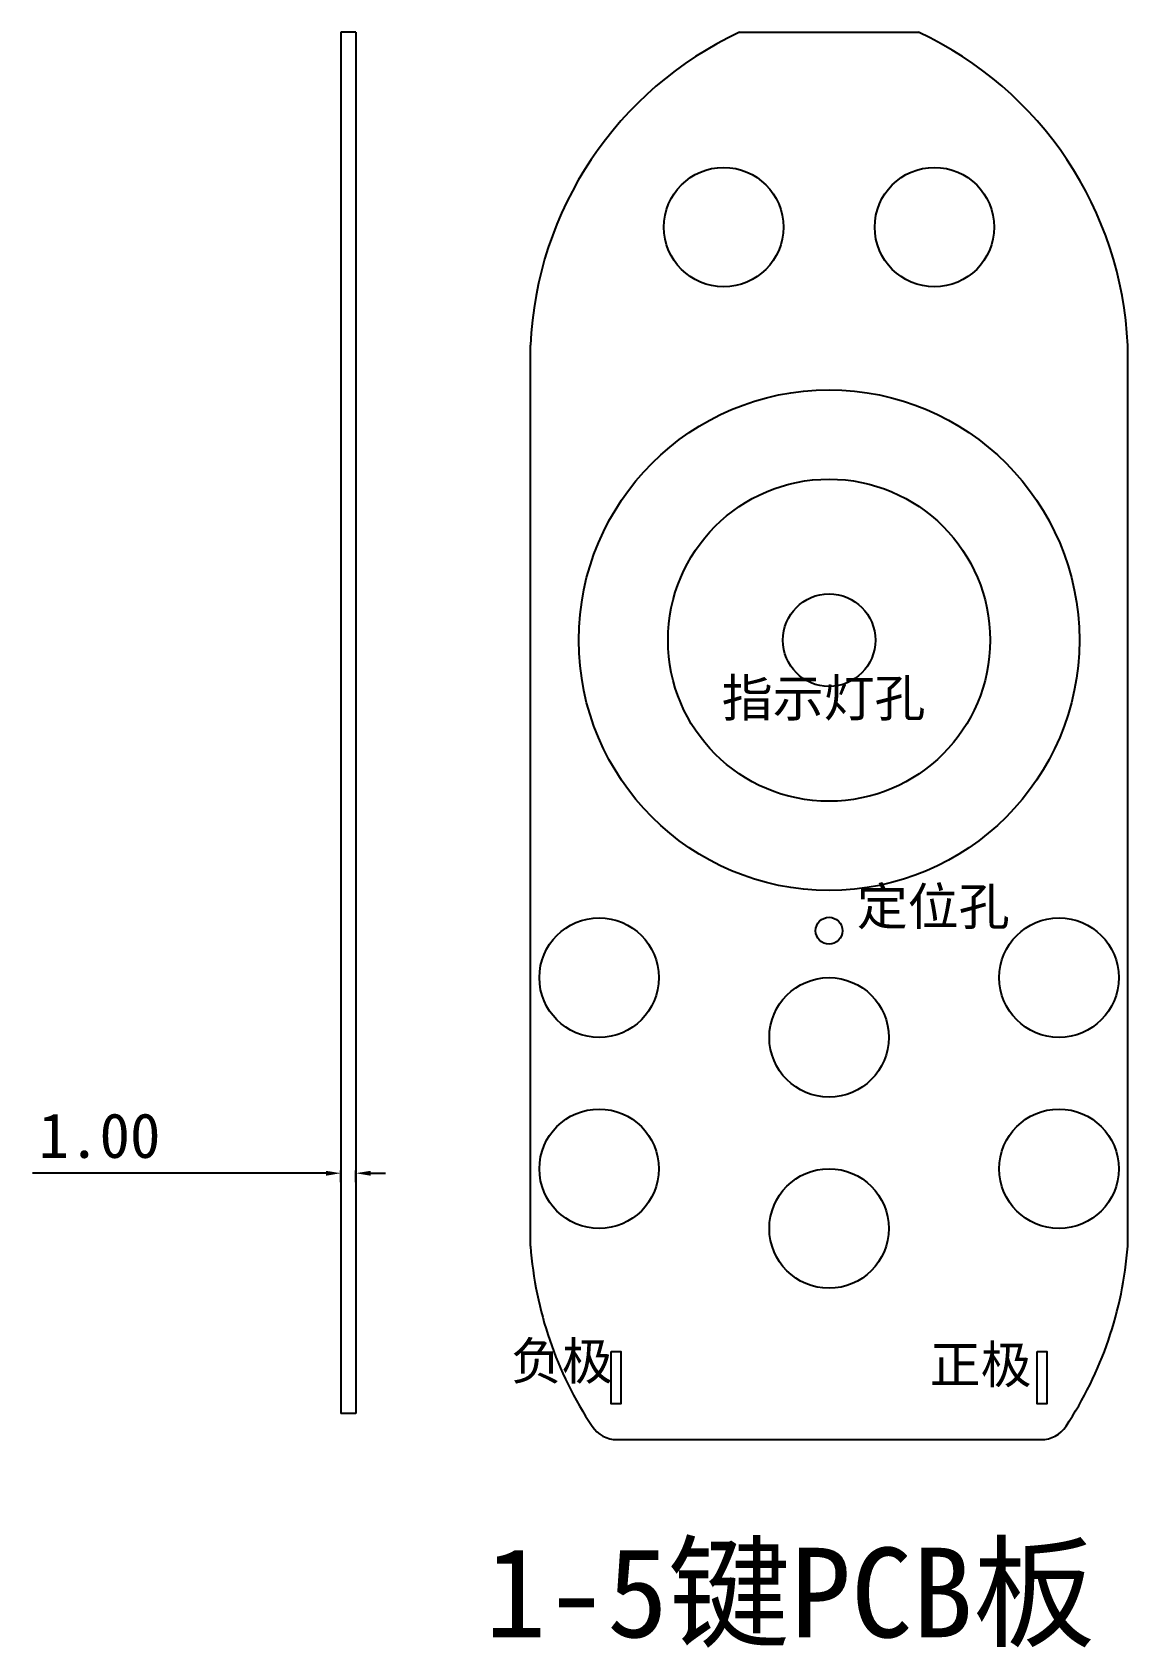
# Model space of a CAD drawing. Header units: inches. Extents: x 645 to 1685, y 564 to 1230.
# Drawn here: x 644.7 to 718, y 584.2 to 692.4 of the extents above; entities that cross this region are included whole.
import ezdxf

# ---------------------------------------------------------------- set-up
doc = ezdxf.new("R2010")
doc.units = ezdxf.units.IN
doc.header["$MEASUREMENT"] = 0
doc.dimstyles.get("Standard").update_dxf_attribs({"dimtxt": 3, "dimasz": 1, "dimexe": 0.18, "dimexo": 0.0625, "dimgap": 1, "dimtad": 1, "dimzin": 0, "dimdsep": 46, "dimtxsty": 'Standard', "dimcen": 0, "dimclrt": 3, "dimazin": 0, "dimtfac": 1, "dimtofl": 0, "dimtmove": 0, "dimatfit": 3, "dimfxl": 1, "dimtolj": 1, "dimtzin": 0, "dimarcsym": 0})

# ---------------------------------------------------------------- blocks, each defined once
blk = doc.blocks.new('*D40')
at = {"color": 0, "lineweight": -2}
for p, q in [((664.33, 616.01), (644.67, 616.01)), ((665.33, 615.42), (665.33, 616.19)), ((666.33, 615.42), (666.33, 616.19)), ((667.33, 616.01), (668.33, 616.01))]:
    blk.add_line(p, q, dxfattribs=at)
at = {"color": 0}
for points in [[(664.33, 616.17), (664.33, 615.84), (665.33, 616.01)], [(667.33, 616.17), (667.33, 615.84), (666.33, 616.01)]]:
    blk.add_solid(points, dxfattribs=at)
at = {"layer": 'Defpoints', "color": 0}
for p in [(665.33, 616.01), (665.33, 615.36), (666.33, 615.36)]:
    blk.add_point(p, dxfattribs=at)
at = {"color": 3, "insert": (649.17, 618.51), "char_height": 3, "attachment_point": 5}
blk.add_mtext('\\A1;1.00', dxfattribs=at)

msp = doc.modelspace()

# ---------------------------------------------------------------- linework, layer by layer
at = {"color": 3}
for p, q in [((665.327, 692.416), (665.327, 599.916)), ((666.327, 692.416), (665.327, 692.416)), ((666.327, 692.416), (666.327, 599.916)), ((666.327, 599.916), (665.327, 599.916))]:
    msp.add_line(p, q, dxfattribs=at)
for p, q in [((692.029, 692.416), (704.029, 692.416)), ((678.029, 611.123), (678.029, 671.456)), ((718.029, 611.123), (718.029, 671.453)), ((683.827, 598.166), (712.231, 598.166))]:
    msp.add_line(p, q)
for points in [[(683.443, 604.064), (684.093, 604.064), (684.093, 600.564), (683.443, 600.564)], [(711.966, 604.064), (712.616, 604.064), (712.616, 600.564), (711.966, 600.564)]]:
    msp.add_lwpolyline(points, close=True)
for centre, radius in [((690.97, 679.369), 4), ((705.088, 679.369), 4), ((698.029, 651.706), 16.762), ((698.029, 651.706), 10.786), ((698.029, 651.706), 3.1), ((682.629, 629.106), 4), ((698.029, 632.246), 0.9), ((713.429, 629.106), 4), ((698.029, 625.106), 4), ((682.629, 616.306), 4), ((713.429, 616.306), 4), ((698.029, 612.306), 4)]:
    msp.add_circle(centre, radius)
for centre, radius, start, end in [((702.291, 670.406), 24.285, 114.99842, 177.5236), ((693.767, 670.406), 24.285, 2.46937, 65.00259), ((703.219, 613.012), 25.261, 184.28873, 213.52162), ((692.839, 613.012), 25.261, 326.47838, 355.71127), ((683.827, 600.166), 2, 213.52162, 270), ((712.231, 600.166), 2, 270, 326.47838)]:
    msp.add_arc(centre, radius, start, end)

# ---------------------------------------------------------------- texts
at = {"char_height": 2.5, "width": 254.5955, "attachment_point": 1}
for s, insert in [('{\\fNSimSun|b1|i0|c134|p49;指示灯孔}', (690.841, 649.089)), ('{\\fNSimSun|b1|i0|c134|p49;定位孔}', (699.892, 635.123)), ('{\\fNSimSun|b1|i0|c134|p49;\\C4;负极}', (676.72, 604.685)), ('{\\fNSimSun|b1|i0|c134|p49;\\C4;正极}', (704.772, 604.448))]:
    msp.add_mtext(s, dxfattribs=dict(at, insert=insert))
at = {"color": 6, "insert": (674.995, 590.929), "char_height": 6, "width": 254.5955, "attachment_point": 1}
msp.add_mtext('{\\fNSimSun|b1|i0|c134|p49;\\C256;1-5键PCB板}', dxfattribs=at)

# ---------------------------------------------------------------- dimensions: what is measured, and where the dimension line sits
at = {"color": 6}
dim = msp.add_linear_dim(base=(665.327, 616.007), p1=(666.327, 615.356), p2=(665.327, 615.356), dimstyle='Standard', override={"dimtfillclr": 6}, dxfattribs=at)
dim.commit()
dim.dimension.update_dxf_attribs({"geometry": '*D40', "text_midpoint": (649.168, 616.007), "dimtype": 160})

doc.saveas('drawing.dxf')
